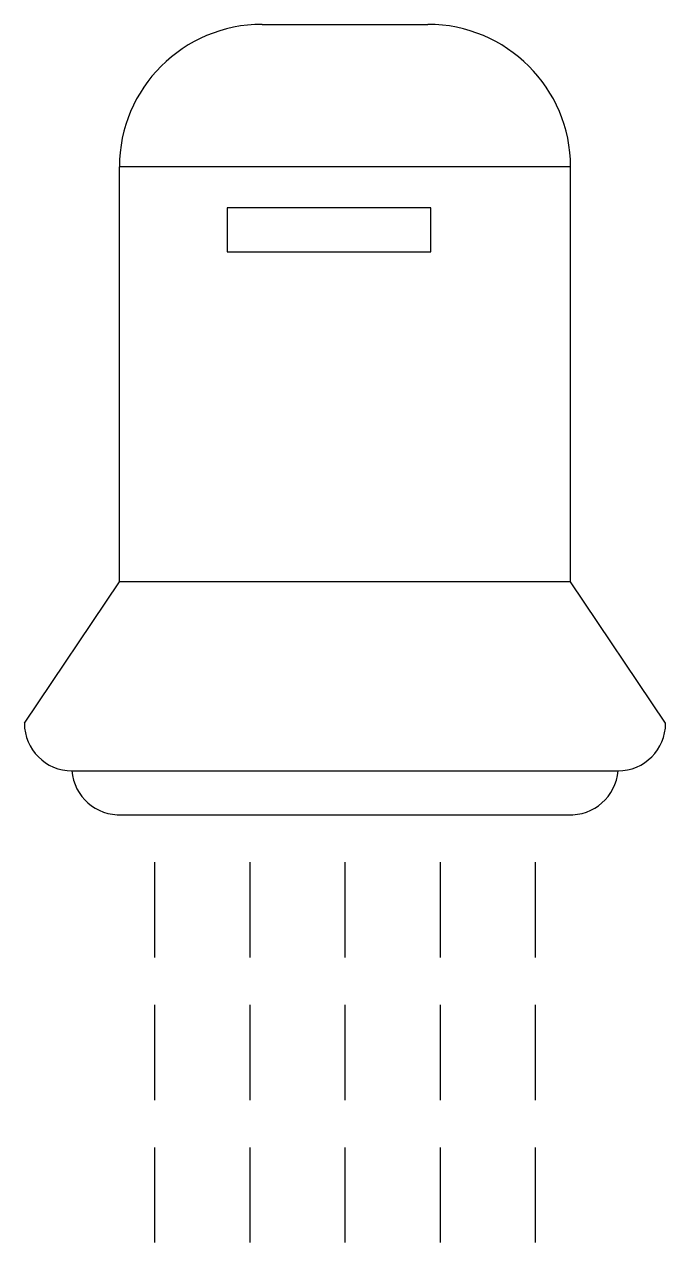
# Model space of a CAD drawing. Header units: millimetres. Extents: x -2993.934 to -2993.799, y 2929.67 to 2929.927.
import ezdxf

# ---------------------------------------------------------------- set-up
doc = ezdxf.new("R2010")
doc.units = ezdxf.units.MM
doc.header["$LTSCALE"] = 10
doc.layers.add('banheiro_acessórios', color=2, linetype='Continuous')

msp = doc.modelspace()

# ---------------------------------------------------------------- linework, layer by layer
at = {"layer": 'banheiro_acessórios'}
for p, q in [((-2993.88424, 2929.92659), (-2993.84942, 2929.92659)), ((-2993.81942, 2929.89659), (-2993.91424, 2929.89659)), ((-2993.81942, 2929.80934), (-2993.91424, 2929.80934)), ((-2993.9242, 2929.76957), (-2993.80945, 2929.76957)), ((-2993.91464, 2929.76033), (-2993.81901, 2929.76033)), ((-2993.90683, 2929.75033), (-2993.90683, 2929.73033)), ((-2993.88683, 2929.75033), (-2993.88683, 2929.73033)), ((-2993.86683, 2929.75033), (-2993.86683, 2929.73033)), ((-2993.84683, 2929.75033), (-2993.84683, 2929.73033)), ((-2993.82683, 2929.75033), (-2993.82683, 2929.73033)), ((-2993.90683, 2929.72033), (-2993.90683, 2929.70033)), ((-2993.88683, 2929.72033), (-2993.88683, 2929.70033)), ((-2993.86683, 2929.72033), (-2993.86683, 2929.70033)), ((-2993.84683, 2929.72033), (-2993.84683, 2929.70033)), ((-2993.82683, 2929.72033), (-2993.82683, 2929.70033)), ((-2993.90683, 2929.69033), (-2993.90683, 2929.67033)), ((-2993.88683, 2929.69033), (-2993.88683, 2929.67033)), ((-2993.86683, 2929.69033), (-2993.86683, 2929.67033)), ((-2993.84683, 2929.69033), (-2993.84683, 2929.67033)), ((-2993.82683, 2929.69033), (-2993.82683, 2929.67033))]:
    msp.add_line(p, q, dxfattribs=at)
for points in [[(-2993.9342, 2929.77957), (-2993.91424, 2929.80934), (-2993.91424, 2929.87643), (-2993.91424, 2929.89659)], [(-2993.79945, 2929.77957), (-2993.81942, 2929.80934), (-2993.81942, 2929.87643), (-2993.81942, 2929.89659)]]:
    msp.add_lwpolyline(points, dxfattribs=at)
msp.add_lwpolyline([(-2993.89161, 2929.888), (-2993.89161, 2929.87875), (-2993.84877, 2929.87875), (-2993.84877, 2929.888)], close=True, dxfattribs=at)
for centre, radius, start, end in [((-2993.88424, 2929.89659), 0.03, 90, 180), ((-2993.84942, 2929.89659), 0.03, 0, 90), ((-2993.9242, 2929.77957), 0.01, 180, 270), ((-2993.80945, 2929.77957), 0.01, 270, 0), ((-2993.91419, 2929.77037), 0.01005, 184.5826, 272.5893), ((-2993.81947, 2929.77037), 0.01005, 267.4107, 355.4174)]:
    msp.add_arc(centre, radius, start, end, dxfattribs=at)

doc.saveas('drawing.dxf')
